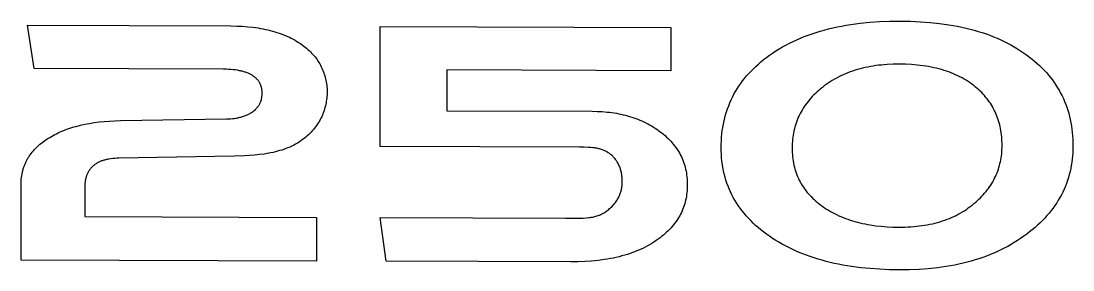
# Model space of a CAD drawing. Extents: x -120528 to -38681, y -40362 to 40632.
# Drawn here: x -50422 to -50186.5, y -37693.7 to -37638.1 of the extents above; entities that cross this region are included whole.
import ezdxf

# ---------------------------------------------------------------- set-up
doc = ezdxf.new("R2010")
doc.units = 0
doc.layers.get('0').update_dxf_attribs({"linetype": 'CONTINUOUS'})

msp = doc.modelspace()

# ---------------------------------------------------------------- linework, layer by layer
at = {"color": 40, "linetype": 'Continuous'}
for p, q in [((-50234.2, -37638.62), (-50232.04, -37638.41)), ((-50232.04, -37638.41), (-50229.82, -37638.25)), ((-50229.82, -37638.25), (-50227.53, -37638.16)), ((-50227.53, -37638.16), (-50225.19, -37638.14)), ((-50225.19, -37638.14), (-50222.89, -37638.18)), ((-50222.89, -37638.18), (-50220.65, -37638.28)), ((-50220.65, -37638.28), (-50218.48, -37638.44)), ((-50218.48, -37638.44), (-50216.38, -37638.67)), ((-50419.03, -37648.76), (-50420.57, -37639.07)), ((-50420.57, -37639.07), (-50375.02, -37639.23)), ((-50375.02, -37639.23), (-50373.73, -37639.25)), ((-50373.73, -37639.25), (-50372.48, -37639.31)), ((-50372.48, -37639.31), (-50371.26, -37639.4)), ((-50371.26, -37639.4), (-50370.08, -37639.52)), ((-50370.08, -37639.52), (-50368.93, -37639.68)), ((-50368.93, -37639.68), (-50368.37, -37639.77)), ((-50368.37, -37639.77), (-50367.82, -37639.88)), ((-50367.82, -37639.88), (-50367.28, -37639.99)), ((-50367.28, -37639.99), (-50366.75, -37640.1)), ((-50366.75, -37640.1), (-50366.23, -37640.23)), ((-50366.23, -37640.23), (-50365.71, -37640.37)), ((-50365.71, -37640.37), (-50365.21, -37640.51)), ((-50365.21, -37640.51), (-50364.71, -37640.67)), ((-50364.71, -37640.67), (-50364.23, -37640.83)), ((-50364.23, -37640.83), (-50363.75, -37641)), ((-50341.6, -37666.15), (-50341.6, -37639.34)), ((-50341.6, -37639.34), (-50276.55, -37639.57)), ((-50276.55, -37639.57), (-50276.55, -37649.25)), ((-50244.93, -37640.98), (-50244.04, -37640.69)), ((-50244.04, -37640.69), (-50243.12, -37640.41)), ((-50243.12, -37640.41), (-50242.19, -37640.14)), ((-50242.19, -37640.14), (-50241.25, -37639.9)), ((-50241.25, -37639.9), (-50240.29, -37639.67)), ((-50240.29, -37639.67), (-50239.31, -37639.45)), ((-50239.31, -37639.45), (-50238.32, -37639.26)), ((-50238.32, -37639.26), (-50237.31, -37639.07)), ((-50237.31, -37639.07), (-50236.29, -37638.91)), ((-50236.29, -37638.91), (-50234.2, -37638.62)), ((-50216.38, -37638.67), (-50214.34, -37638.95)), ((-50214.34, -37638.95), (-50213.35, -37639.12)), ((-50213.35, -37639.12), (-50212.37, -37639.3)), ((-50212.37, -37639.3), (-50211.41, -37639.5)), ((-50211.41, -37639.5), (-50210.47, -37639.71)), ((-50210.47, -37639.71), (-50209.54, -37639.94)), ((-50209.54, -37639.94), (-50208.63, -37640.18)), ((-50208.63, -37640.18), (-50207.73, -37640.44)), ((-50207.73, -37640.44), (-50206.85, -37640.72)), ((-50206.85, -37640.72), (-50205.99, -37641.01)), ((-50363.75, -37641), (-50363.28, -37641.18)), ((-50363.28, -37641.18), (-50362.82, -37641.36)), ((-50362.82, -37641.36), (-50362.37, -37641.56)), ((-50362.37, -37641.56), (-50361.93, -37641.77)), ((-50361.93, -37641.77), (-50361.5, -37641.98)), ((-50361.5, -37641.98), (-50361.07, -37642.2)), ((-50361.07, -37642.2), (-50360.66, -37642.43)), ((-50360.66, -37642.43), (-50360.25, -37642.67)), ((-50360.25, -37642.67), (-50359.86, -37642.92)), ((-50359.86, -37642.92), (-50359.47, -37643.17)), ((-50359.47, -37643.17), (-50359.09, -37643.44)), ((-50250.77, -37643.5), (-50249.98, -37643.09)), ((-50249.98, -37643.09), (-50249.18, -37642.7)), ((-50249.18, -37642.7), (-50248.36, -37642.32)), ((-50248.36, -37642.32), (-50247.53, -37641.96)), ((-50247.53, -37641.96), (-50246.68, -37641.62)), ((-50246.68, -37641.62), (-50245.81, -37641.29)), ((-50245.81, -37641.29), (-50244.93, -37640.98)), ((-50205.99, -37641.01), (-50205.15, -37641.31)), ((-50205.15, -37641.31), (-50204.32, -37641.63)), ((-50204.32, -37641.63), (-50203.51, -37641.97)), ((-50203.51, -37641.97), (-50202.71, -37642.32)), ((-50202.71, -37642.32), (-50201.93, -37642.69)), ((-50201.93, -37642.69), (-50201.17, -37643.07)), ((-50201.17, -37643.07), (-50200.42, -37643.47)), ((-50359.09, -37643.44), (-50358.72, -37643.71)), ((-50358.72, -37643.71), (-50358.4, -37643.96)), ((-50358.4, -37643.96), (-50358.09, -37644.22)), ((-50358.09, -37644.22), (-50357.79, -37644.48)), ((-50357.79, -37644.48), (-50357.5, -37644.74)), ((-50357.5, -37644.74), (-50357.22, -37645.01)), ((-50357.22, -37645.01), (-50356.95, -37645.29)), ((-50356.95, -37645.29), (-50356.69, -37645.58)), ((-50254.47, -37645.78), (-50253.76, -37645.29)), ((-50253.76, -37645.29), (-50253.03, -37644.82)), ((-50253.03, -37644.82), (-50252.3, -37644.36)), ((-50252.3, -37644.36), (-50251.54, -37643.92)), ((-50251.54, -37643.92), (-50250.77, -37643.5)), ((-50200.42, -37643.47), (-50199.69, -37643.88)), ((-50199.69, -37643.88), (-50198.98, -37644.31)), ((-50198.98, -37644.31), (-50198.28, -37644.76)), ((-50198.28, -37644.76), (-50197.6, -37645.22)), ((-50197.6, -37645.22), (-50196.94, -37645.69)), ((-50356.69, -37645.58), (-50356.43, -37645.86)), ((-50356.43, -37645.86), (-50356.19, -37646.16)), ((-50356.19, -37646.16), (-50355.96, -37646.46)), ((-50355.96, -37646.46), (-50355.74, -37646.76)), ((-50355.74, -37646.76), (-50355.54, -37647.07)), ((-50355.54, -37647.07), (-50355.34, -37647.38)), ((-50355.34, -37647.38), (-50355.15, -37647.7)), ((-50355.15, -37647.7), (-50354.97, -37648.02)), ((-50257.53, -37648.26), (-50256.96, -37647.75)), ((-50256.96, -37647.75), (-50256.38, -37647.25)), ((-50256.38, -37647.25), (-50255.78, -37646.76)), ((-50255.78, -37646.76), (-50255.16, -37646.29)), ((-50255.16, -37646.29), (-50254.47, -37645.78)), ((-50228.12, -37647.85), (-50228.76, -37647.9)), ((-50226.8, -37647.79), (-50228.12, -37647.85)), ((-50225.45, -37647.77), (-50226.8, -37647.79)), ((-50224.05, -37647.8), (-50225.45, -37647.77)), ((-50222.7, -37647.87), (-50224.05, -37647.8)), ((-50221.38, -37647.98), (-50222.7, -37647.87)), ((-50196.94, -37645.69), (-50196.29, -37646.18)), ((-50196.29, -37646.18), (-50195.69, -37646.65)), ((-50195.69, -37646.65), (-50195.11, -37647.12)), ((-50195.11, -37647.12), (-50194.55, -37647.61)), ((-50194.55, -37647.61), (-50194, -37648.1)), ((-50376.69, -37648.9), (-50419.03, -37648.76)), ((-50376.11, -37648.91), (-50376.69, -37648.9)), ((-50375.55, -37648.93), (-50376.11, -37648.91)), ((-50375.02, -37648.96), (-50375.55, -37648.93)), ((-50374.51, -37649.01), (-50375.02, -37648.96)), ((-50374.02, -37649.06), (-50374.51, -37649.01)), ((-50373.56, -37649.13), (-50374.02, -37649.06)), ((-50373.11, -37649.22), (-50373.56, -37649.13)), ((-50372.9, -37649.26), (-50373.11, -37649.22)), ((-50372.69, -37649.31), (-50372.9, -37649.26)), ((-50372.48, -37649.36), (-50372.69, -37649.31)), ((-50372.28, -37649.41), (-50372.48, -37649.36)), ((-50372.09, -37649.47), (-50372.28, -37649.41)), ((-50371.9, -37649.53), (-50372.09, -37649.47)), ((-50371.72, -37649.59), (-50371.9, -37649.53)), ((-50371.54, -37649.65), (-50371.72, -37649.59)), ((-50371.36, -37649.72), (-50371.54, -37649.65)), ((-50371.19, -37649.79), (-50371.36, -37649.72)), ((-50371.03, -37649.86), (-50371.19, -37649.79)), ((-50370.87, -37649.93), (-50371.03, -37649.86)), ((-50370.71, -37650.01), (-50370.87, -37649.93)), ((-50370.56, -37650.08), (-50370.71, -37650.01)), ((-50370.42, -37650.17), (-50370.56, -37650.08)), ((-50370.28, -37650.25), (-50370.42, -37650.17)), ((-50354.97, -37648.02), (-50354.8, -37648.34)), ((-50354.8, -37648.34), (-50354.64, -37648.67)), ((-50354.64, -37648.67), (-50354.49, -37649)), ((-50354.49, -37649), (-50354.35, -37649.34)), ((-50354.35, -37649.34), (-50354.23, -37649.67)), ((-50354.23, -37649.67), (-50354.11, -37650.02)), ((-50354.11, -37650.02), (-50354, -37650.36)), ((-50276.55, -37649.25), (-50326.66, -37649.07)), ((-50326.66, -37649.07), (-50326.66, -37658.18)), ((-50259.58, -37650.39), (-50259.1, -37649.85)), ((-50259.1, -37649.85), (-50258.59, -37649.31)), ((-50258.59, -37649.31), (-50258.07, -37648.78)), ((-50258.07, -37648.78), (-50257.53, -37648.26)), ((-50237.96, -37650.13), (-50238.46, -37650.37)), ((-50237.45, -37649.91), (-50237.96, -37650.13)), ((-50236.93, -37649.7), (-50237.45, -37649.91)), ((-50236.4, -37649.5), (-50236.93, -37649.7)), ((-50235.86, -37649.31), (-50236.4, -37649.5)), ((-50235.31, -37649.13), (-50235.86, -37649.31)), ((-50234.76, -37648.97), (-50235.31, -37649.13)), ((-50234.2, -37648.81), (-50234.76, -37648.97)), ((-50233.63, -37648.67), (-50234.2, -37648.81)), ((-50233.05, -37648.53), (-50233.63, -37648.67)), ((-50232.46, -37648.41), (-50233.05, -37648.53)), ((-50231.86, -37648.3), (-50232.46, -37648.41)), ((-50231.26, -37648.2), (-50231.86, -37648.3)), ((-50230.65, -37648.1), (-50231.26, -37648.2)), ((-50230.03, -37648.02), (-50230.65, -37648.1)), ((-50229.4, -37647.96), (-50230.03, -37648.02)), ((-50228.76, -37647.9), (-50229.4, -37647.96)), ((-50220.73, -37648.05), (-50221.38, -37647.98)), ((-50220.1, -37648.13), (-50220.73, -37648.05)), ((-50219.48, -37648.22), (-50220.1, -37648.13)), ((-50218.87, -37648.32), (-50219.48, -37648.22)), ((-50218.26, -37648.43), (-50218.87, -37648.32)), ((-50217.67, -37648.55), (-50218.26, -37648.43)), ((-50217.09, -37648.69), (-50217.67, -37648.55)), ((-50216.52, -37648.83), (-50217.09, -37648.69)), ((-50215.95, -37648.99), (-50216.52, -37648.83)), ((-50215.4, -37649.15), (-50215.95, -37648.99)), ((-50214.86, -37649.32), (-50215.4, -37649.15)), ((-50214.33, -37649.51), (-50214.86, -37649.32)), ((-50213.81, -37649.7), (-50214.33, -37649.51)), ((-50213.3, -37649.91), (-50213.81, -37649.7)), ((-50212.8, -37650.13), (-50213.3, -37649.91)), ((-50212.31, -37650.35), (-50212.8, -37650.13)), ((-50194, -37648.1), (-50193.48, -37648.61)), ((-50193.48, -37648.61), (-50192.97, -37649.13)), ((-50192.97, -37649.13), (-50192.49, -37649.65)), ((-50192.49, -37649.65), (-50192.02, -37650.19)), ((-50192.02, -37650.19), (-50191.57, -37650.73)), ((-50370.14, -37650.33), (-50370.28, -37650.25)), ((-50370.01, -37650.42), (-50370.14, -37650.33)), ((-50369.88, -37650.51), (-50370.01, -37650.42)), ((-50369.76, -37650.6), (-50369.88, -37650.51)), ((-50369.64, -37650.69), (-50369.76, -37650.6)), ((-50369.53, -37650.79), (-50369.64, -37650.69)), ((-50369.42, -37650.89), (-50369.53, -37650.79)), ((-50369.32, -37650.98), (-50369.42, -37650.89)), ((-50369.22, -37651.09), (-50369.32, -37650.98)), ((-50369.12, -37651.19), (-50369.22, -37651.09)), ((-50369.03, -37651.29), (-50369.12, -37651.19)), ((-50368.94, -37651.4), (-50369.03, -37651.29)), ((-50368.86, -37651.51), (-50368.94, -37651.4)), ((-50368.78, -37651.62), (-50368.86, -37651.51)), ((-50368.71, -37651.73), (-50368.78, -37651.62)), ((-50368.64, -37651.84), (-50368.71, -37651.73)), ((-50368.57, -37651.96), (-50368.64, -37651.84)), ((-50368.51, -37652.07), (-50368.57, -37651.96)), ((-50368.45, -37652.19), (-50368.51, -37652.07)), ((-50368.4, -37652.31), (-50368.45, -37652.19)), ((-50368.35, -37652.43), (-50368.4, -37652.31)), ((-50368.3, -37652.55), (-50368.35, -37652.43)), ((-50368.26, -37652.67), (-50368.3, -37652.55)), ((-50354, -37650.36), (-50353.91, -37650.71)), ((-50353.91, -37650.71), (-50353.82, -37651.06)), ((-50353.82, -37651.06), (-50353.74, -37651.41)), ((-50353.74, -37651.41), (-50353.68, -37651.76)), ((-50353.68, -37651.76), (-50353.62, -37652.12)), ((-50353.62, -37652.12), (-50353.57, -37652.47)), ((-50353.57, -37652.47), (-50353.54, -37652.83)), ((-50261.32, -37652.68), (-50260.91, -37652.09)), ((-50260.91, -37652.09), (-50260.49, -37651.52)), ((-50260.49, -37651.52), (-50260.04, -37650.95)), ((-50260.04, -37650.95), (-50259.58, -37650.39)), ((-50241.76, -37652.3), (-50242.2, -37652.62)), ((-50241.32, -37651.99), (-50241.76, -37652.3)), ((-50240.86, -37651.69), (-50241.32, -37651.99)), ((-50240.4, -37651.41), (-50240.86, -37651.69)), ((-50239.93, -37651.13), (-50240.4, -37651.41)), ((-50239.45, -37650.86), (-50239.93, -37651.13)), ((-50238.96, -37650.61), (-50239.45, -37650.86)), ((-50238.46, -37650.37), (-50238.96, -37650.61)), ((-50211.83, -37650.59), (-50212.31, -37650.35)), ((-50211.36, -37650.84), (-50211.83, -37650.59)), ((-50210.9, -37651.1), (-50211.36, -37650.84)), ((-50210.45, -37651.37), (-50210.9, -37651.1)), ((-50210.01, -37651.65), (-50210.45, -37651.37)), ((-50209.58, -37651.94), (-50210.01, -37651.65)), ((-50209.16, -37652.24), (-50209.58, -37651.94)), ((-50208.76, -37652.55), (-50209.16, -37652.24)), ((-50208.36, -37652.87), (-50208.76, -37652.55)), ((-50191.57, -37650.73), (-50191.15, -37651.29)), ((-50191.15, -37651.29), (-50190.74, -37651.86)), ((-50190.74, -37651.86), (-50190.35, -37652.43)), ((-50190.35, -37652.43), (-50189.97, -37653.02)), ((-50368.22, -37652.8), (-50368.26, -37652.67)), ((-50368.18, -37652.92), (-50368.22, -37652.8)), ((-50368.15, -37653.05), (-50368.18, -37652.92)), ((-50368.13, -37653.18), (-50368.15, -37653.05)), ((-50368.1, -37653.31), (-50368.13, -37653.18)), ((-50368.08, -37653.44), (-50368.1, -37653.31)), ((-50368.07, -37653.57), (-50368.08, -37653.44)), ((-50368.08, -37655.04), (-50368.07, -37654.9)), ((-50368.05, -37653.7), (-50368.07, -37653.57)), ((-50368.07, -37654.9), (-50368.06, -37654.75)), ((-50368.06, -37654.75), (-50368.05, -37654.59)), ((-50368.05, -37653.83), (-50368.05, -37653.7)), ((-50368.04, -37653.97), (-50368.05, -37653.83)), ((-50368.05, -37654.59), (-50368.04, -37654.44)), ((-50368.04, -37654.1), (-50368.04, -37653.97)), ((-50368.04, -37654.44), (-50368.04, -37654.1)), ((-50353.54, -37652.83), (-50353.51, -37653.19)), ((-50353.51, -37654.63), (-50353.53, -37654.99)), ((-50353.51, -37653.19), (-50353.5, -37653.55)), ((-50353.5, -37654.27), (-50353.51, -37654.63)), ((-50353.5, -37653.55), (-50353.49, -37653.92)), ((-50353.49, -37653.92), (-50353.5, -37654.27)), ((-50262.74, -37655.12), (-50262.41, -37654.49)), ((-50262.41, -37654.49), (-50262.07, -37653.88)), ((-50262.07, -37653.88), (-50261.7, -37653.27)), ((-50261.7, -37653.27), (-50261.32, -37652.68)), ((-50244.54, -37654.65), (-50244.88, -37655)), ((-50244.19, -37654.3), (-50244.54, -37654.65)), ((-50243.82, -37653.96), (-50244.19, -37654.3)), ((-50243.44, -37653.62), (-50243.82, -37653.96)), ((-50243.05, -37653.29), (-50243.44, -37653.62)), ((-50242.63, -37652.95), (-50243.05, -37653.29)), ((-50242.2, -37652.62), (-50242.63, -37652.95)), ((-50207.97, -37653.2), (-50208.36, -37652.87)), ((-50207.63, -37653.5), (-50207.97, -37653.2)), ((-50207.3, -37653.81), (-50207.63, -37653.5)), ((-50206.97, -37654.13), (-50207.3, -37653.81)), ((-50206.66, -37654.45), (-50206.97, -37654.13)), ((-50206.37, -37654.78), (-50206.66, -37654.45)), ((-50206.08, -37655.11), (-50206.37, -37654.78)), ((-50189.97, -37653.02), (-50189.62, -37653.61)), ((-50189.62, -37653.61), (-50189.29, -37654.22)), ((-50189.29, -37654.22), (-50188.97, -37654.84)), ((-50188.97, -37654.84), (-50188.68, -37655.46)), ((-50369.04, -37657.32), (-50368.95, -37657.21)), ((-50368.95, -37657.21), (-50368.87, -37657.1)), ((-50368.87, -37657.1), (-50368.79, -37656.99)), ((-50368.79, -37656.99), (-50368.71, -37656.88)), ((-50368.71, -37656.88), (-50368.64, -37656.77)), ((-50368.64, -37656.77), (-50368.58, -37656.66)), ((-50368.58, -37656.66), (-50368.52, -37656.54)), ((-50368.52, -37656.54), (-50368.46, -37656.43)), ((-50368.46, -37656.43), (-50368.41, -37656.32)), ((-50368.41, -37656.32), (-50368.36, -37656.2)), ((-50368.36, -37656.2), (-50368.32, -37656.08)), ((-50368.32, -37656.08), (-50368.27, -37655.96)), ((-50368.27, -37655.96), (-50368.24, -37655.84)), ((-50368.24, -37655.84), (-50368.2, -37655.72)), ((-50368.2, -37655.72), (-50368.17, -37655.59)), ((-50368.17, -37655.59), (-50368.15, -37655.46)), ((-50368.15, -37655.46), (-50368.12, -37655.32)), ((-50368.12, -37655.32), (-50368.1, -37655.19)), ((-50368.1, -37655.19), (-50368.08, -37655.04)), ((-50353.87, -37657.11), (-50353.96, -37657.45)), ((-50353.79, -37656.76), (-50353.87, -37657.11)), ((-50353.72, -37656.41), (-50353.79, -37656.76)), ((-50353.66, -37656.05), (-50353.72, -37656.41)), ((-50353.61, -37655.7), (-50353.66, -37656.05)), ((-50353.56, -37655.34), (-50353.61, -37655.7)), ((-50353.53, -37654.99), (-50353.56, -37655.34)), ((-50263.85, -37657.71), (-50263.6, -37657.05)), ((-50263.6, -37657.05), (-50263.33, -37656.39)), ((-50263.33, -37656.39), (-50263.05, -37655.75)), ((-50263.05, -37655.75), (-50262.74, -37655.12)), ((-50246.67, -37657.23), (-50246.92, -37657.62)), ((-50246.4, -37656.85), (-50246.67, -37657.23)), ((-50246.12, -37656.47), (-50246.4, -37656.85)), ((-50245.83, -37656.09), (-50246.12, -37656.47)), ((-50245.53, -37655.73), (-50245.83, -37656.09)), ((-50245.21, -37655.36), (-50245.53, -37655.73)), ((-50244.88, -37655), (-50245.21, -37655.36)), ((-50205.8, -37655.45), (-50206.08, -37655.11)), ((-50205.53, -37655.8), (-50205.8, -37655.45)), ((-50205.28, -37656.15), (-50205.53, -37655.8)), ((-50205.03, -37656.51), (-50205.28, -37656.15)), ((-50204.8, -37656.88), (-50205.03, -37656.51)), ((-50204.58, -37657.25), (-50204.8, -37656.88)), ((-50204.36, -37657.62), (-50204.58, -37657.25)), ((-50188.68, -37655.46), (-50188.4, -37656.1)), ((-50188.4, -37656.1), (-50188.15, -37656.75)), ((-50188.15, -37656.75), (-50187.91, -37657.4)), ((-50373.21, -37659.69), (-50373, -37659.64)), ((-50373, -37659.64), (-50372.79, -37659.59)), ((-50372.79, -37659.59), (-50372.59, -37659.53)), ((-50372.59, -37659.53), (-50372.39, -37659.47)), ((-50372.39, -37659.47), (-50372.18, -37659.4)), ((-50372.18, -37659.4), (-50371.99, -37659.34)), ((-50371.99, -37659.34), (-50371.79, -37659.26)), ((-50371.79, -37659.26), (-50371.6, -37659.19)), ((-50371.6, -37659.19), (-50371.41, -37659.11)), ((-50371.41, -37659.11), (-50371.23, -37659.03)), ((-50371.23, -37659.03), (-50371.05, -37658.94)), ((-50371.05, -37658.94), (-50370.87, -37658.85)), ((-50370.87, -37658.85), (-50370.7, -37658.75)), ((-50370.7, -37658.75), (-50370.54, -37658.66)), ((-50370.54, -37658.66), (-50370.38, -37658.55)), ((-50370.38, -37658.55), (-50370.22, -37658.45)), ((-50370.22, -37658.45), (-50370.14, -37658.39)), ((-50370.14, -37658.39), (-50370.07, -37658.34)), ((-50370.07, -37658.34), (-50370, -37658.28)), ((-50370, -37658.28), (-50369.93, -37658.23)), ((-50369.93, -37658.23), (-50369.86, -37658.17)), ((-50369.86, -37658.17), (-50369.79, -37658.11)), ((-50369.79, -37658.11), (-50369.55, -37657.88)), ((-50369.55, -37657.88), (-50369.44, -37657.76)), ((-50369.44, -37657.76), (-50369.33, -37657.65)), ((-50369.33, -37657.65), (-50369.23, -37657.54)), ((-50369.23, -37657.54), (-50369.13, -37657.43)), ((-50369.13, -37657.43), (-50369.04, -37657.32)), ((-50354.7, -37659.5), (-50354.87, -37659.83)), ((-50354.55, -37659.16), (-50354.7, -37659.5)), ((-50354.41, -37658.83), (-50354.55, -37659.16)), ((-50354.28, -37658.49), (-50354.41, -37658.83)), ((-50354.16, -37658.14), (-50354.28, -37658.49)), ((-50354.06, -37657.8), (-50354.16, -37658.14)), ((-50353.96, -37657.45), (-50354.06, -37657.8)), ((-50326.66, -37658.18), (-50294.15, -37658.29)), ((-50294.15, -37658.29), (-50293.02, -37658.31)), ((-50293.02, -37658.31), (-50291.91, -37658.37)), ((-50291.91, -37658.37), (-50290.83, -37658.46)), ((-50290.83, -37658.46), (-50290.29, -37658.52)), ((-50290.29, -37658.52), (-50289.77, -37658.59)), ((-50289.77, -37658.59), (-50289.24, -37658.67)), ((-50289.24, -37658.67), (-50288.73, -37658.75)), ((-50288.73, -37658.75), (-50288.22, -37658.85)), ((-50288.22, -37658.85), (-50287.72, -37658.95)), ((-50287.72, -37658.95), (-50287.22, -37659.06)), ((-50287.22, -37659.06), (-50286.73, -37659.18)), ((-50286.73, -37659.18), (-50286.25, -37659.31)), ((-50286.25, -37659.31), (-50285.77, -37659.45)), ((-50285.77, -37659.45), (-50285.29, -37659.6)), ((-50285.29, -37659.6), (-50284.83, -37659.75)), ((-50264.47, -37659.76), (-50264.28, -37659.06)), ((-50264.28, -37659.06), (-50264.07, -37658.38)), ((-50264.07, -37658.38), (-50263.85, -37657.71)), ((-50248.01, -37659.64), (-50248.19, -37660.07)), ((-50247.82, -37659.23), (-50248.01, -37659.64)), ((-50247.61, -37658.82), (-50247.82, -37659.23)), ((-50247.39, -37658.41), (-50247.61, -37658.82)), ((-50247.16, -37658.01), (-50247.39, -37658.41)), ((-50246.92, -37657.62), (-50247.16, -37658.01)), ((-50204.16, -37658.01), (-50204.36, -37657.62)), ((-50203.97, -37658.4), (-50204.16, -37658.01)), ((-50203.79, -37658.79), (-50203.97, -37658.4)), ((-50203.62, -37659.19), (-50203.79, -37658.79)), ((-50203.47, -37659.6), (-50203.62, -37659.19)), ((-50203.32, -37660.01), (-50203.47, -37659.6)), ((-50187.91, -37657.4), (-50187.69, -37658.07)), ((-50187.69, -37658.07), (-50187.49, -37658.75)), ((-50187.49, -37658.75), (-50187.31, -37659.43)), ((-50187.31, -37659.43), (-50187.15, -37660.13)), ((-50411.08, -37662.08), (-50410.62, -37661.93)), ((-50410.62, -37661.93), (-50410.15, -37661.79)), ((-50410.15, -37661.79), (-50409.68, -37661.66)), ((-50409.68, -37661.66), (-50408.71, -37661.41)), ((-50408.71, -37661.41), (-50407.7, -37661.19)), ((-50407.7, -37661.19), (-50406.67, -37660.99)), ((-50406.67, -37660.99), (-50405.6, -37660.82)), ((-50405.6, -37660.82), (-50404.49, -37660.68)), ((-50404.49, -37660.68), (-50403.36, -37660.57)), ((-50403.36, -37660.57), (-50402.19, -37660.47)), ((-50402.19, -37660.47), (-50400.99, -37660.41)), ((-50400.99, -37660.41), (-50399.76, -37660.37)), ((-50399.76, -37660.37), (-50375.97, -37660)), ((-50375.97, -37660), (-50375.55, -37659.99)), ((-50375.55, -37659.99), (-50375.13, -37659.97)), ((-50375.13, -37659.97), (-50374.7, -37659.93)), ((-50374.7, -37659.93), (-50374.28, -37659.88)), ((-50374.28, -37659.88), (-50373.85, -37659.81)), ((-50373.85, -37659.81), (-50373.64, -37659.78)), ((-50373.64, -37659.78), (-50373.42, -37659.73)), ((-50373.42, -37659.73), (-50373.21, -37659.69)), ((-50356.05, -37661.75), (-50356.29, -37662.06)), ((-50355.83, -37661.44), (-50356.05, -37661.75)), ((-50355.61, -37661.12), (-50355.83, -37661.44)), ((-50355.41, -37660.8), (-50355.61, -37661.12)), ((-50355.22, -37660.48), (-50355.41, -37660.8)), ((-50355.04, -37660.16), (-50355.22, -37660.48)), ((-50354.87, -37659.83), (-50355.04, -37660.16)), ((-50284.83, -37659.75), (-50284.37, -37659.92)), ((-50284.37, -37659.92), (-50283.91, -37660.09)), ((-50283.91, -37660.09), (-50283.46, -37660.27)), ((-50283.46, -37660.27), (-50283.02, -37660.46)), ((-50283.02, -37660.46), (-50282.58, -37660.66)), ((-50282.58, -37660.66), (-50282.15, -37660.87)), ((-50282.15, -37660.87), (-50281.73, -37661.09)), ((-50281.73, -37661.09), (-50281.31, -37661.31)), ((-50281.31, -37661.31), (-50280.9, -37661.55)), ((-50280.9, -37661.55), (-50280.49, -37661.79)), ((-50280.49, -37661.79), (-50280.09, -37662.04)), ((-50265.02, -37662.62), (-50264.91, -37661.89)), ((-50264.91, -37661.89), (-50264.79, -37661.17)), ((-50264.79, -37661.17), (-50264.64, -37660.46)), ((-50264.64, -37660.46), (-50264.47, -37659.76)), ((-50248.78, -37661.8), (-50248.9, -37662.25)), ((-50248.65, -37661.36), (-50248.78, -37661.8)), ((-50248.51, -37660.92), (-50248.65, -37661.36)), ((-50248.36, -37660.49), (-50248.51, -37660.92)), ((-50248.19, -37660.07), (-50248.36, -37660.49)), ((-50203.18, -37660.43), (-50203.32, -37660.01)), ((-50203.06, -37660.86), (-50203.18, -37660.43)), ((-50202.94, -37661.29), (-50203.06, -37660.86)), ((-50202.84, -37661.73), (-50202.94, -37661.29)), ((-50202.75, -37662.17), (-50202.84, -37661.73)), ((-50187.15, -37660.13), (-50187, -37660.84)), ((-50187, -37660.84), (-50186.88, -37661.56)), ((-50186.88, -37661.56), (-50186.77, -37662.28)), ((-50415.97, -37664.38), (-50415.57, -37664.14)), ((-50415.57, -37664.14), (-50415.21, -37663.92)), ((-50415.21, -37663.92), (-50414.83, -37663.7)), ((-50414.83, -37663.7), (-50414.45, -37663.5)), ((-50414.45, -37663.5), (-50414.05, -37663.3)), ((-50414.05, -37663.3), (-50413.65, -37663.1)), ((-50413.65, -37663.1), (-50413.24, -37662.92)), ((-50413.24, -37662.92), (-50412.83, -37662.74)), ((-50412.83, -37662.74), (-50412.4, -37662.56)), ((-50412.4, -37662.56), (-50411.97, -37662.4)), ((-50411.97, -37662.4), (-50411.53, -37662.24)), ((-50411.53, -37662.24), (-50411.08, -37662.08)), ((-50358.59, -37664.35), (-50358.97, -37664.63)), ((-50358.27, -37664.08), (-50358.59, -37664.35)), ((-50357.95, -37663.8), (-50358.27, -37664.08)), ((-50357.64, -37663.52), (-50357.95, -37663.8)), ((-50357.35, -37663.24), (-50357.64, -37663.52)), ((-50357.07, -37662.95), (-50357.35, -37663.24)), ((-50356.8, -37662.66), (-50357.07, -37662.95)), ((-50356.54, -37662.36), (-50356.8, -37662.66)), ((-50356.29, -37662.06), (-50356.54, -37662.36)), ((-50280.09, -37662.04), (-50279.7, -37662.3)), ((-50279.7, -37662.3), (-50279.31, -37662.57)), ((-50279.31, -37662.57), (-50278.93, -37662.85)), ((-50278.93, -37662.85), (-50278.55, -37663.14)), ((-50278.55, -37663.14), (-50278.19, -37663.44)), ((-50278.19, -37663.44), (-50277.84, -37663.74)), ((-50277.84, -37663.74), (-50277.51, -37664.04)), ((-50277.51, -37664.04), (-50277.18, -37664.35)), ((-50277.18, -37664.35), (-50276.87, -37664.67)), ((-50265.23, -37664.86), (-50265.18, -37664.11)), ((-50265.18, -37664.11), (-50265.11, -37663.36)), ((-50265.11, -37663.36), (-50265.02, -37662.62)), ((-50249.25, -37664.09), (-50249.31, -37664.56)), ((-50249.18, -37663.62), (-50249.25, -37664.09)), ((-50249.1, -37663.16), (-50249.18, -37663.62)), ((-50249.01, -37662.7), (-50249.1, -37663.16)), ((-50248.9, -37662.25), (-50249.01, -37662.7)), ((-50202.67, -37662.62), (-50202.75, -37662.17)), ((-50202.6, -37663.08), (-50202.67, -37662.62)), ((-50202.54, -37663.54), (-50202.6, -37663.08)), ((-50202.49, -37664.01), (-50202.54, -37663.54)), ((-50202.45, -37664.49), (-50202.49, -37664.01)), ((-50186.77, -37662.28), (-50186.69, -37663.02)), ((-50186.69, -37663.02), (-50186.62, -37663.77)), ((-50186.62, -37663.77), (-50186.57, -37664.53)), ((-50418.96, -37666.8), (-50418.68, -37666.51)), ((-50418.68, -37666.51), (-50418.38, -37666.22)), ((-50418.38, -37666.22), (-50418.08, -37665.94)), ((-50418.08, -37665.94), (-50417.76, -37665.67)), ((-50417.76, -37665.67), (-50417.42, -37665.4)), ((-50417.42, -37665.4), (-50417.08, -37665.13)), ((-50417.08, -37665.13), (-50416.72, -37664.88)), ((-50416.72, -37664.88), (-50416.35, -37664.62)), ((-50416.35, -37664.62), (-50415.97, -37664.38)), ((-50362.72, -37666.64), (-50363.17, -37666.8)), ((-50362.27, -37666.46), (-50362.72, -37666.64)), ((-50361.83, -37666.28), (-50362.27, -37666.46)), ((-50361.4, -37666.08), (-50361.83, -37666.28)), ((-50360.97, -37665.87), (-50361.4, -37666.08)), ((-50360.56, -37665.65), (-50360.97, -37665.87)), ((-50360.15, -37665.41), (-50360.56, -37665.65)), ((-50359.75, -37665.17), (-50360.15, -37665.41)), ((-50359.35, -37664.91), (-50359.75, -37665.17)), ((-50358.97, -37664.63), (-50359.35, -37664.91)), ((-50297.01, -37666.3), (-50341.6, -37666.15)), ((-50295.96, -37666.31), (-50297.01, -37666.3)), ((-50294.97, -37666.35), (-50295.96, -37666.31)), ((-50294.49, -37666.38), (-50294.97, -37666.35)), ((-50294.03, -37666.43), (-50294.49, -37666.38)), ((-50293.8, -37666.45), (-50294.03, -37666.43)), ((-50293.57, -37666.49), (-50293.8, -37666.45)), ((-50293.35, -37666.52), (-50293.57, -37666.49)), ((-50293.13, -37666.56), (-50293.35, -37666.52)), ((-50292.92, -37666.6), (-50293.13, -37666.56)), ((-50292.7, -37666.65), (-50292.92, -37666.6)), ((-50292.49, -37666.7), (-50292.7, -37666.65)), ((-50292.29, -37666.76), (-50292.49, -37666.7)), ((-50276.87, -37664.67), (-50276.56, -37664.99)), ((-50276.56, -37664.99), (-50276.27, -37665.32)), ((-50276.27, -37665.32), (-50276, -37665.65)), ((-50276, -37665.65), (-50275.73, -37665.99)), ((-50275.73, -37665.99), (-50275.47, -37666.33)), ((-50275.47, -37666.33), (-50275.23, -37666.68)), ((-50275.23, -37666.68), (-50275, -37667.03)), ((-50265.27, -37666.41), (-50265.26, -37665.63)), ((-50265.26, -37667.18), (-50265.27, -37666.41)), ((-50265.26, -37665.63), (-50265.23, -37664.86)), ((-50249.38, -37665.52), (-50249.4, -37666.01)), ((-50249.4, -37666.01), (-50249.4, -37666.5)), ((-50249.4, -37666.5), (-50249.4, -37667)), ((-50249.35, -37665.04), (-50249.38, -37665.52)), ((-50249.31, -37664.56), (-50249.35, -37665.04)), ((-50202.42, -37664.97), (-50202.45, -37664.49)), ((-50202.41, -37665.45), (-50202.42, -37664.97)), ((-50202.42, -37666.88), (-50202.41, -37666.41)), ((-50202.4, -37665.95), (-50202.41, -37665.45)), ((-50202.41, -37666.41), (-50202.4, -37665.95)), ((-50186.57, -37664.53), (-50186.55, -37665.29)), ((-50186.55, -37665.29), (-50186.54, -37666.07)), ((-50186.54, -37666.07), (-50186.55, -37666.81)), ((-50420.68, -37669.19), (-50420.59, -37669.02)), ((-50420.59, -37669.02), (-50420.49, -37668.85)), ((-50420.49, -37668.85), (-50420.39, -37668.68)), ((-50420.39, -37668.68), (-50420.29, -37668.52)), ((-50420.29, -37668.52), (-50420.18, -37668.36)), ((-50420.18, -37668.36), (-50420.08, -37668.19)), ((-50420.08, -37668.19), (-50419.96, -37668.03)), ((-50419.96, -37668.03), (-50419.73, -37667.72)), ((-50419.73, -37667.72), (-50419.49, -37667.41)), ((-50419.49, -37667.41), (-50419.23, -37667.1)), ((-50419.23, -37667.1), (-50418.96, -37666.8)), ((-50402.89, -37669.08), (-50403.08, -37669.13)), ((-50402.7, -37669.04), (-50402.89, -37669.08)), ((-50402.5, -37669), (-50402.7, -37669.04)), ((-50402.31, -37668.97), (-50402.5, -37669)), ((-50401.9, -37668.9), (-50402.31, -37668.97)), ((-50401.47, -37668.85), (-50401.9, -37668.9)), ((-50401.03, -37668.81), (-50401.47, -37668.85)), ((-50400.58, -37668.79), (-50401.03, -37668.81)), ((-50400.11, -37668.77), (-50400.58, -37668.79)), ((-50374.31, -37668.33), (-50400.11, -37668.77)), ((-50371.97, -37668.25), (-50374.31, -37668.33)), ((-50370.84, -37668.18), (-50371.97, -37668.25)), ((-50369.73, -37668.09), (-50370.84, -37668.18)), ((-50368.65, -37667.98), (-50369.73, -37668.09)), ((-50367.59, -37667.84), (-50368.65, -37667.98)), ((-50366.56, -37667.67), (-50367.59, -37667.84)), ((-50366.06, -37667.57), (-50366.56, -37667.67)), ((-50365.56, -37667.47), (-50366.06, -37667.57)), ((-50365.07, -37667.35), (-50365.56, -37667.47)), ((-50364.58, -37667.23), (-50365.07, -37667.35)), ((-50364.11, -37667.09), (-50364.58, -37667.23)), ((-50363.64, -37666.95), (-50364.11, -37667.09)), ((-50363.17, -37666.8), (-50363.64, -37666.95)), ((-50292.08, -37666.82), (-50292.29, -37666.76)), ((-50291.88, -37666.89), (-50292.08, -37666.82)), ((-50291.68, -37666.96), (-50291.88, -37666.89)), ((-50291.49, -37667.04), (-50291.68, -37666.96)), ((-50291.3, -37667.13), (-50291.49, -37667.04)), ((-50291.11, -37667.22), (-50291.3, -37667.13)), ((-50290.92, -37667.32), (-50291.11, -37667.22)), ((-50290.83, -37667.37), (-50290.92, -37667.32)), ((-50290.74, -37667.42), (-50290.83, -37667.37)), ((-50290.65, -37667.48), (-50290.74, -37667.42)), ((-50290.56, -37667.54), (-50290.65, -37667.48)), ((-50290.47, -37667.6), (-50290.56, -37667.54)), ((-50290.38, -37667.66), (-50290.47, -37667.6)), ((-50290.29, -37667.72), (-50290.38, -37667.66)), ((-50290.2, -37667.78), (-50290.29, -37667.72)), ((-50290.12, -37667.85), (-50290.2, -37667.78)), ((-50290.03, -37667.92), (-50290.12, -37667.85)), ((-50289.87, -37668.06), (-50290.03, -37667.92)), ((-50289.71, -37668.2), (-50289.87, -37668.06)), ((-50289.56, -37668.34), (-50289.71, -37668.2)), ((-50289.42, -37668.49), (-50289.56, -37668.34)), ((-50289.28, -37668.64), (-50289.42, -37668.49)), ((-50289.14, -37668.79), (-50289.28, -37668.64)), ((-50289.01, -37668.95), (-50289.14, -37668.79)), ((-50288.89, -37669.11), (-50289.01, -37668.95)), ((-50275, -37667.03), (-50274.78, -37667.39)), ((-50274.78, -37667.39), (-50274.57, -37667.75)), ((-50274.57, -37667.75), (-50274.38, -37668.12)), ((-50274.38, -37668.12), (-50274.19, -37668.49)), ((-50274.19, -37668.49), (-50274.02, -37668.87)), ((-50274.02, -37668.87), (-50273.86, -37669.25)), ((-50265.23, -37667.94), (-50265.26, -37667.18)), ((-50265.17, -37668.69), (-50265.23, -37667.94)), ((-50265.1, -37669.43), (-50265.17, -37668.69)), ((-50249.4, -37667), (-50249.38, -37667.49)), ((-50249.38, -37667.49), (-50249.35, -37667.97)), ((-50249.35, -37667.97), (-50249.3, -37668.45)), ((-50249.3, -37668.45), (-50249.25, -37668.92)), ((-50249.25, -37668.92), (-50249.18, -37669.39)), ((-50202.68, -37669.12), (-50202.61, -37668.68)), ((-50202.61, -37668.68), (-50202.54, -37668.24)), ((-50202.54, -37668.24), (-50202.49, -37667.79)), ((-50202.49, -37667.79), (-50202.45, -37667.33)), ((-50202.45, -37667.33), (-50202.42, -37666.88)), ((-50186.7, -37668.98), (-50186.79, -37669.69)), ((-50186.63, -37668.27), (-50186.7, -37668.98)), ((-50186.58, -37667.54), (-50186.63, -37668.27)), ((-50186.55, -37666.81), (-50186.58, -37667.54)), ((-50421.6, -37671.52), (-50421.54, -37671.33)), ((-50421.54, -37671.33), (-50421.49, -37671.14)), ((-50421.49, -37671.14), (-50421.43, -37670.96)), ((-50421.43, -37670.96), (-50421.37, -37670.78)), ((-50421.37, -37670.78), (-50421.31, -37670.59)), ((-50421.31, -37670.59), (-50421.24, -37670.41)), ((-50421.24, -37670.41), (-50421.17, -37670.23)), ((-50421.17, -37670.23), (-50421.09, -37670.05)), ((-50421.09, -37670.05), (-50421.02, -37669.88)), ((-50421.02, -37669.88), (-50420.94, -37669.7)), ((-50420.94, -37669.7), (-50420.85, -37669.53)), ((-50420.85, -37669.53), (-50420.77, -37669.36)), ((-50420.77, -37669.36), (-50420.68, -37669.19)), ((-50406.65, -37671.39), (-50406.74, -37671.52)), ((-50406.56, -37671.26), (-50406.65, -37671.39)), ((-50406.47, -37671.14), (-50406.56, -37671.26)), ((-50406.37, -37671.02), (-50406.47, -37671.14)), ((-50406.27, -37670.9), (-50406.37, -37671.02)), ((-50406.16, -37670.79), (-50406.27, -37670.9)), ((-50406.05, -37670.68), (-50406.16, -37670.79)), ((-50405.94, -37670.58), (-50406.05, -37670.68)), ((-50405.82, -37670.47), (-50405.94, -37670.58)), ((-50405.7, -37670.37), (-50405.82, -37670.47)), ((-50405.58, -37670.27), (-50405.7, -37670.37)), ((-50405.45, -37670.18), (-50405.58, -37670.27)), ((-50405.32, -37670.09), (-50405.45, -37670.18)), ((-50405.18, -37670), (-50405.32, -37670.09)), ((-50405.04, -37669.91), (-50405.18, -37670)), ((-50404.9, -37669.83), (-50405.04, -37669.91)), ((-50404.75, -37669.75), (-50404.9, -37669.83)), ((-50404.6, -37669.68), (-50404.75, -37669.75)), ((-50404.45, -37669.6), (-50404.6, -37669.68)), ((-50404.29, -37669.53), (-50404.45, -37669.6)), ((-50404.13, -37669.47), (-50404.29, -37669.53)), ((-50403.96, -37669.4), (-50404.13, -37669.47)), ((-50403.79, -37669.34), (-50403.96, -37669.4)), ((-50403.62, -37669.28), (-50403.79, -37669.34)), ((-50403.44, -37669.23), (-50403.62, -37669.28)), ((-50403.26, -37669.18), (-50403.44, -37669.23)), ((-50403.08, -37669.13), (-50403.26, -37669.18)), ((-50288.77, -37669.27), (-50288.89, -37669.11)), ((-50288.65, -37669.44), (-50288.77, -37669.27)), ((-50288.54, -37669.61), (-50288.65, -37669.44)), ((-50288.44, -37669.79), (-50288.54, -37669.61)), ((-50288.34, -37669.97), (-50288.44, -37669.79)), ((-50288.24, -37670.15), (-50288.34, -37669.97)), ((-50288.15, -37670.33), (-50288.24, -37670.15)), ((-50288.07, -37670.52), (-50288.15, -37670.33)), ((-50287.99, -37670.72), (-50288.07, -37670.52)), ((-50287.91, -37670.91), (-50287.99, -37670.72)), ((-50287.85, -37671.11), (-50287.91, -37670.91)), ((-50287.78, -37671.32), (-50287.85, -37671.11)), ((-50287.72, -37671.52), (-50287.78, -37671.32)), ((-50273.86, -37669.25), (-50273.71, -37669.64)), ((-50273.71, -37669.64), (-50273.58, -37670.03)), ((-50273.58, -37670.03), (-50273.45, -37670.43)), ((-50273.45, -37670.43), (-50273.34, -37670.84)), ((-50273.34, -37670.84), (-50273.24, -37671.25)), ((-50273.24, -37671.25), (-50273.15, -37671.66)), ((-50265, -37670.16), (-50265.1, -37669.43)), ((-50264.89, -37670.88), (-50265, -37670.16)), ((-50264.75, -37671.59), (-50264.89, -37670.88)), ((-50249.18, -37669.39), (-50249.1, -37669.85)), ((-50249.1, -37669.85), (-50249, -37670.3)), ((-50249, -37670.3), (-50248.89, -37670.75)), ((-50248.89, -37670.75), (-50248.77, -37671.19)), ((-50248.77, -37671.19), (-50248.64, -37671.62)), ((-50203.37, -37671.66), (-50203.23, -37671.24)), ((-50203.23, -37671.24), (-50203.1, -37670.83)), ((-50203.1, -37670.83), (-50202.98, -37670.41)), ((-50202.98, -37670.41), (-50202.87, -37669.98)), ((-50202.87, -37669.98), (-50202.77, -37669.55)), ((-50202.77, -37669.55), (-50202.68, -37669.12)), ((-50187.03, -37671.08), (-50187.18, -37671.77)), ((-50186.9, -37670.39), (-50187.03, -37671.08)), ((-50186.79, -37669.69), (-50186.9, -37670.39)), ((-50421.97, -37673.89), (-50421.94, -37673.48)), ((-50421.94, -37673.48), (-50421.9, -37673.08)), ((-50421.9, -37673.08), (-50421.84, -37672.68)), ((-50421.84, -37672.68), (-50421.77, -37672.29)), ((-50421.77, -37672.29), (-50421.69, -37671.9)), ((-50421.69, -37671.9), (-50421.6, -37671.52)), ((-50407.57, -37673.63), (-50407.61, -37673.81)), ((-50407.54, -37673.46), (-50407.57, -37673.63)), ((-50407.5, -37673.29), (-50407.54, -37673.46)), ((-50407.46, -37673.13), (-50407.5, -37673.29)), ((-50407.41, -37672.97), (-50407.46, -37673.13)), ((-50407.36, -37672.81), (-50407.41, -37672.97)), ((-50407.31, -37672.65), (-50407.36, -37672.81)), ((-50407.25, -37672.5), (-50407.31, -37672.65)), ((-50407.19, -37672.35), (-50407.25, -37672.5)), ((-50407.12, -37672.2), (-50407.19, -37672.35)), ((-50407.05, -37672.06), (-50407.12, -37672.2)), ((-50406.98, -37671.92), (-50407.05, -37672.06)), ((-50406.91, -37671.78), (-50406.98, -37671.92)), ((-50406.83, -37671.65), (-50406.91, -37671.78)), ((-50406.74, -37671.52), (-50406.83, -37671.65)), ((-50287.67, -37671.73), (-50287.72, -37671.52)), ((-50287.62, -37671.95), (-50287.67, -37671.73)), ((-50287.58, -37672.17), (-50287.62, -37671.95)), ((-50287.54, -37672.39), (-50287.58, -37672.17)), ((-50287.51, -37672.61), (-50287.54, -37672.39)), ((-50287.48, -37672.84), (-50287.51, -37672.61)), ((-50287.45, -37673.07), (-50287.48, -37672.84)), ((-50287.44, -37673.31), (-50287.45, -37673.07)), ((-50287.42, -37673.55), (-50287.44, -37673.31)), ((-50287.42, -37673.79), (-50287.42, -37673.55)), ((-50287.41, -37674.04), (-50287.42, -37673.79)), ((-50273.15, -37671.66), (-50273.07, -37672.08)), ((-50273.07, -37672.08), (-50273.01, -37672.51)), ((-50273.01, -37672.51), (-50272.95, -37672.94)), ((-50272.95, -37672.94), (-50272.91, -37673.37)), ((-50272.91, -37673.37), (-50272.88, -37673.81)), ((-50264.59, -37672.29), (-50264.75, -37671.59)), ((-50264.41, -37672.98), (-50264.59, -37672.29)), ((-50264.21, -37673.66), (-50264.41, -37672.98)), ((-50263.99, -37674.33), (-50264.21, -37673.66)), ((-50248.64, -37671.62), (-50248.5, -37672.05)), ((-50248.5, -37672.05), (-50248.34, -37672.47)), ((-50248.34, -37672.47), (-50248.17, -37672.88)), ((-50248.17, -37672.88), (-50247.99, -37673.29)), ((-50247.99, -37673.29), (-50247.79, -37673.69)), ((-50247.79, -37673.69), (-50247.58, -37674.09)), ((-50204.48, -37674.03), (-50204.27, -37673.64)), ((-50204.27, -37673.64), (-50204.07, -37673.25)), ((-50204.07, -37673.25), (-50203.88, -37672.86)), ((-50203.88, -37672.86), (-50203.7, -37672.46)), ((-50203.7, -37672.46), (-50203.53, -37672.06)), ((-50203.53, -37672.06), (-50203.37, -37671.66)), ((-50187.76, -37673.77), (-50187.99, -37674.42)), ((-50187.55, -37673.11), (-50187.76, -37673.77)), ((-50187.35, -37672.44), (-50187.55, -37673.11)), ((-50187.18, -37671.77), (-50187.35, -37672.44)), ((-50422, -37674.73), (-50421.99, -37674.31)), ((-50422, -37691.53), (-50422, -37674.73)), ((-50421.99, -37674.31), (-50421.97, -37673.89)), ((-50407.71, -37674.73), (-50407.72, -37674.92)), ((-50407.72, -37674.92), (-50407.72, -37675.12)), ((-50407.72, -37675.12), (-50407.72, -37675.31)), ((-50407.72, -37675.31), (-50407.72, -37681.83)), ((-50407.69, -37674.54), (-50407.71, -37674.73)), ((-50407.68, -37674.35), (-50407.69, -37674.54)), ((-50407.66, -37674.17), (-50407.68, -37674.35)), ((-50407.63, -37673.99), (-50407.66, -37674.17)), ((-50407.61, -37673.81), (-50407.63, -37673.99)), ((-50287.73, -37676.26), (-50287.67, -37676.05)), ((-50287.67, -37676.05), (-50287.61, -37675.84)), ((-50287.61, -37675.84), (-50287.57, -37675.62)), ((-50287.57, -37675.62), (-50287.53, -37675.4)), ((-50287.53, -37675.4), (-50287.49, -37675.18)), ((-50287.49, -37675.18), (-50287.46, -37674.96)), ((-50287.46, -37674.96), (-50287.44, -37674.73)), ((-50287.44, -37674.73), (-50287.43, -37674.5)), ((-50287.43, -37674.5), (-50287.42, -37674.27)), ((-50287.42, -37674.27), (-50287.41, -37674.04)), ((-50272.91, -37676.03), (-50272.95, -37676.46)), ((-50272.88, -37675.6), (-50272.91, -37676.03)), ((-50272.88, -37673.81), (-50272.87, -37674.26)), ((-50272.87, -37675.16), (-50272.88, -37675.6)), ((-50272.87, -37674.26), (-50272.86, -37674.71)), ((-50272.86, -37674.71), (-50272.87, -37675.16)), ((-50263.75, -37675), (-50263.99, -37674.33)), ((-50263.48, -37675.65), (-50263.75, -37675)), ((-50263.2, -37676.29), (-50263.48, -37675.65)), ((-50247.58, -37674.09), (-50247.36, -37674.48)), ((-50247.36, -37674.48), (-50247.13, -37674.86)), ((-50247.13, -37674.86), (-50246.88, -37675.24)), ((-50246.88, -37675.24), (-50246.62, -37675.61)), ((-50246.62, -37675.61), (-50246.35, -37675.97)), ((-50246.35, -37675.97), (-50246.07, -37676.33)), ((-50206, -37676.23), (-50205.72, -37675.87)), ((-50205.72, -37675.87), (-50205.45, -37675.51)), ((-50205.45, -37675.51), (-50205.19, -37675.15)), ((-50205.19, -37675.15), (-50204.94, -37674.78)), ((-50204.94, -37674.78), (-50204.7, -37674.4)), ((-50204.7, -37674.4), (-50204.48, -37674.03)), ((-50188.52, -37675.7), (-50188.81, -37676.33)), ((-50188.24, -37675.06), (-50188.52, -37675.7)), ((-50187.99, -37674.42), (-50188.24, -37675.06)), ((-50288.93, -37678.64), (-50288.8, -37678.45)), ((-50288.8, -37678.45), (-50288.67, -37678.26)), ((-50288.67, -37678.26), (-50288.55, -37678.07)), ((-50288.55, -37678.07), (-50288.43, -37677.88)), ((-50288.43, -37677.88), (-50288.32, -37677.69)), ((-50288.32, -37677.69), (-50288.22, -37677.49)), ((-50288.22, -37677.49), (-50288.12, -37677.29)), ((-50288.12, -37677.29), (-50288.03, -37677.09)), ((-50288.03, -37677.09), (-50287.94, -37676.89)), ((-50287.94, -37676.89), (-50287.87, -37676.68)), ((-50287.87, -37676.68), (-50287.79, -37676.47)), ((-50287.79, -37676.47), (-50287.73, -37676.26)), ((-50273.24, -37678.14), (-50273.34, -37678.55)), ((-50273.15, -37677.73), (-50273.24, -37678.14)), ((-50273.07, -37677.31), (-50273.15, -37677.73)), ((-50273.01, -37676.89), (-50273.07, -37677.31)), ((-50272.95, -37676.46), (-50273.01, -37676.89)), ((-50262.89, -37676.93), (-50263.2, -37676.29)), ((-50262.56, -37677.55), (-50262.89, -37676.93)), ((-50262.21, -37678.17), (-50262.56, -37677.55)), ((-50261.84, -37678.77), (-50262.21, -37678.17)), ((-50246.07, -37676.33), (-50245.77, -37676.68)), ((-50245.77, -37676.68), (-50245.46, -37677.02)), ((-50245.46, -37677.02), (-50245.14, -37677.36)), ((-50245.14, -37677.36), (-50244.81, -37677.69)), ((-50244.81, -37677.69), (-50244.46, -37678.02)), ((-50244.46, -37678.02), (-50244.1, -37678.34)), ((-50244.1, -37678.34), (-50243.73, -37678.65)), ((-50208.3, -37678.59), (-50207.94, -37678.26)), ((-50207.94, -37678.26), (-50207.59, -37677.94)), ((-50207.59, -37677.94), (-50207.25, -37677.6)), ((-50207.25, -37677.6), (-50206.92, -37677.27)), ((-50206.92, -37677.27), (-50206.6, -37676.93)), ((-50206.6, -37676.93), (-50206.3, -37676.58)), ((-50206.3, -37676.58), (-50206, -37676.23)), ((-50189.81, -37678.16), (-50190.18, -37678.75)), ((-50189.45, -37677.56), (-50189.81, -37678.16)), ((-50189.12, -37676.94), (-50189.45, -37677.56)), ((-50188.81, -37676.33), (-50189.12, -37676.94)), ((-50291.49, -37680.97), (-50291.27, -37680.83)), ((-50291.27, -37680.83), (-50291.06, -37680.69)), ((-50291.06, -37680.69), (-50290.84, -37680.53)), ((-50290.84, -37680.53), (-50290.63, -37680.37)), ((-50290.63, -37680.37), (-50290.43, -37680.2)), ((-50290.43, -37680.2), (-50290.24, -37680.04)), ((-50290.24, -37680.04), (-50290.05, -37679.87)), ((-50290.05, -37679.87), (-50289.87, -37679.7)), ((-50289.87, -37679.7), (-50289.7, -37679.53)), ((-50289.7, -37679.53), (-50289.54, -37679.36)), ((-50289.54, -37679.36), (-50289.38, -37679.18)), ((-50289.38, -37679.18), (-50289.22, -37679)), ((-50289.22, -37679), (-50289.07, -37678.82)), ((-50289.07, -37678.82), (-50288.93, -37678.64)), ((-50274.02, -37680.5), (-50274.19, -37680.88)), ((-50273.86, -37680.12), (-50274.02, -37680.5)), ((-50273.71, -37679.74), (-50273.86, -37680.12)), ((-50273.58, -37679.34), (-50273.71, -37679.74)), ((-50273.45, -37678.95), (-50273.58, -37679.34)), ((-50273.34, -37678.55), (-50273.45, -37678.95)), ((-50261.45, -37679.37), (-50261.84, -37678.77)), ((-50261.04, -37679.95), (-50261.45, -37679.37)), ((-50260.61, -37680.53), (-50261.04, -37679.95)), ((-50260.15, -37681.09), (-50260.61, -37680.53)), ((-50243.73, -37678.65), (-50243.34, -37678.95)), ((-50243.34, -37678.95), (-50242.94, -37679.25)), ((-50242.94, -37679.25), (-50242.54, -37679.55)), ((-50242.54, -37679.55), (-50242.12, -37679.85)), ((-50242.12, -37679.85), (-50241.69, -37680.13)), ((-50241.69, -37680.13), (-50241.26, -37680.4)), ((-50241.26, -37680.4), (-50240.81, -37680.66)), ((-50240.81, -37680.66), (-50240.36, -37680.92)), ((-50211.75, -37681.05), (-50211.29, -37680.78)), ((-50211.29, -37680.78), (-50210.84, -37680.5)), ((-50210.84, -37680.5), (-50210.39, -37680.21)), ((-50210.39, -37680.21), (-50209.96, -37679.9)), ((-50209.96, -37679.9), (-50209.53, -37679.59)), ((-50209.53, -37679.59), (-50209.11, -37679.27)), ((-50209.11, -37679.27), (-50208.7, -37678.93)), ((-50208.7, -37678.93), (-50208.3, -37678.59)), ((-50191.42, -37680.49), (-50191.88, -37681.05)), ((-50190.99, -37679.92), (-50191.42, -37680.49)), ((-50190.58, -37679.34), (-50190.99, -37679.92)), ((-50190.18, -37678.75), (-50190.58, -37679.34)), ((-50407.72, -37681.83), (-50355.87, -37682)), ((-50355.87, -37682), (-50355.87, -37691.76)), ((-50340.3, -37691.81), (-50341.6, -37682.05)), ((-50341.6, -37682.05), (-50300.1, -37682.2)), ((-50300.1, -37682.2), (-50296.84, -37682.17)), ((-50296.84, -37682.17), (-50296.15, -37682.14)), ((-50296.15, -37682.14), (-50295.52, -37682.1)), ((-50295.52, -37682.1), (-50294.92, -37682.04)), ((-50294.92, -37682.04), (-50294.63, -37682.01)), ((-50294.63, -37682.01), (-50294.35, -37681.96)), ((-50294.35, -37681.96), (-50294.09, -37681.92)), ((-50294.09, -37681.92), (-50293.82, -37681.87)), ((-50293.82, -37681.87), (-50293.57, -37681.81)), ((-50293.57, -37681.81), (-50293.32, -37681.75)), ((-50293.32, -37681.75), (-50293.08, -37681.68)), ((-50293.08, -37681.68), (-50292.84, -37681.6)), ((-50292.84, -37681.6), (-50292.6, -37681.51)), ((-50292.6, -37681.51), (-50292.49, -37681.47)), ((-50292.49, -37681.47), (-50292.38, -37681.42)), ((-50292.38, -37681.42), (-50292.26, -37681.37)), ((-50292.26, -37681.37), (-50292.15, -37681.32)), ((-50292.15, -37681.32), (-50292.04, -37681.27)), ((-50292.04, -37681.27), (-50291.93, -37681.21)), ((-50291.93, -37681.21), (-50291.82, -37681.15)), ((-50291.82, -37681.15), (-50291.71, -37681.09)), ((-50291.71, -37681.09), (-50291.49, -37680.97)), ((-50275.47, -37683.04), (-50275.73, -37683.38)), ((-50275.23, -37682.69), (-50275.47, -37683.04)), ((-50275, -37682.34), (-50275.23, -37682.69)), ((-50274.78, -37681.98), (-50275, -37682.34)), ((-50274.57, -37681.62), (-50274.78, -37681.98)), ((-50274.38, -37681.25), (-50274.57, -37681.62)), ((-50274.19, -37680.88), (-50274.38, -37681.25)), ((-50259.68, -37681.65), (-50260.15, -37681.09)), ((-50259.18, -37682.2), (-50259.68, -37681.65)), ((-50258.66, -37682.73), (-50259.18, -37682.2)), ((-50258.12, -37683.26), (-50258.66, -37682.73)), ((-50240.36, -37680.92), (-50239.9, -37681.16)), ((-50239.9, -37681.16), (-50239.43, -37681.39)), ((-50239.43, -37681.39), (-50238.95, -37681.62)), ((-50238.95, -37681.62), (-50238.46, -37681.83)), ((-50238.46, -37681.83), (-50237.96, -37682.04)), ((-50237.96, -37682.04), (-50237.46, -37682.24)), ((-50237.46, -37682.24), (-50236.94, -37682.42)), ((-50236.94, -37682.42), (-50236.42, -37682.6)), ((-50236.42, -37682.6), (-50235.88, -37682.77)), ((-50235.88, -37682.77), (-50235.34, -37682.93)), ((-50235.34, -37682.93), (-50234.79, -37683.08)), ((-50234.79, -37683.08), (-50234.23, -37683.22)), ((-50217.41, -37683.27), (-50216.85, -37683.13)), ((-50216.85, -37683.13), (-50216.31, -37682.97)), ((-50216.31, -37682.97), (-50215.76, -37682.8)), ((-50215.76, -37682.8), (-50215.23, -37682.62)), ((-50215.23, -37682.62), (-50214.71, -37682.43)), ((-50214.71, -37682.43), (-50214.2, -37682.22)), ((-50214.2, -37682.22), (-50213.69, -37682.01)), ((-50213.69, -37682.01), (-50213.19, -37681.79)), ((-50213.19, -37681.79), (-50212.7, -37681.55)), ((-50212.7, -37681.55), (-50212.23, -37681.3)), ((-50212.23, -37681.3), (-50211.75, -37681.05)), ((-50193.36, -37682.68), (-50193.9, -37683.21)), ((-50192.85, -37682.15), (-50193.36, -37682.68)), ((-50192.35, -37681.6), (-50192.85, -37682.15)), ((-50191.88, -37681.05), (-50192.35, -37681.6)), ((-50277.51, -37685.33), (-50277.84, -37685.63)), ((-50277.18, -37685.01), (-50277.51, -37685.33)), ((-50276.87, -37684.7), (-50277.18, -37685.01)), ((-50276.56, -37684.37), (-50276.87, -37684.7)), ((-50276.27, -37684.05), (-50276.56, -37684.37)), ((-50276, -37683.72), (-50276.27, -37684.05)), ((-50275.73, -37683.38), (-50276, -37683.72)), ((-50257.56, -37683.78), (-50258.12, -37683.26)), ((-50256.98, -37684.29), (-50257.56, -37683.78)), ((-50256.38, -37684.79), (-50256.98, -37684.29)), ((-50255.75, -37685.28), (-50256.38, -37684.79)), ((-50255.11, -37685.76), (-50255.75, -37685.28)), ((-50234.23, -37683.22), (-50233.66, -37683.35)), ((-50233.66, -37683.35), (-50233.08, -37683.47)), ((-50233.08, -37683.47), (-50232.5, -37683.58)), ((-50232.5, -37683.58), (-50231.9, -37683.68)), ((-50231.9, -37683.68), (-50230.68, -37683.86)), ((-50230.68, -37683.86), (-50229.43, -37683.99)), ((-50229.43, -37683.99), (-50228.14, -37684.09)), ((-50228.14, -37684.09), (-50226.82, -37684.15)), ((-50226.82, -37684.15), (-50225.45, -37684.18)), ((-50225.45, -37684.18), (-50224.12, -37684.16)), ((-50224.12, -37684.16), (-50223.47, -37684.13)), ((-50223.47, -37684.13), (-50222.82, -37684.1)), ((-50222.82, -37684.1), (-50222.19, -37684.05)), ((-50222.19, -37684.05), (-50221.56, -37683.99)), ((-50221.56, -37683.99), (-50220.94, -37683.92)), ((-50220.94, -37683.92), (-50220.33, -37683.84)), ((-50220.33, -37683.84), (-50219.73, -37683.75)), ((-50219.73, -37683.75), (-50219.14, -37683.65)), ((-50219.14, -37683.65), (-50218.55, -37683.53)), ((-50218.55, -37683.53), (-50217.98, -37683.41)), ((-50217.98, -37683.41), (-50217.41, -37683.27)), ((-50196.24, -37685.25), (-50196.88, -37685.74)), ((-50195.63, -37684.75), (-50196.24, -37685.25)), ((-50195.03, -37684.25), (-50195.63, -37684.75)), ((-50194.46, -37683.73), (-50195.03, -37684.25)), ((-50193.9, -37683.21), (-50194.46, -37683.73)), ((-50280.8, -37687.81), (-50281.3, -37688.1)), ((-50280.32, -37687.5), (-50280.8, -37687.81)), ((-50279.84, -37687.19), (-50280.32, -37687.5)), ((-50279.38, -37686.86), (-50279.84, -37687.19)), ((-50278.93, -37686.53), (-50279.38, -37686.86)), ((-50278.55, -37686.23), (-50278.93, -37686.53)), ((-50278.19, -37685.94), (-50278.55, -37686.23)), ((-50277.84, -37685.63), (-50278.19, -37685.94)), ((-50254.44, -37686.23), (-50255.11, -37685.76)), ((-50253.77, -37686.69), (-50254.44, -37686.23)), ((-50253.08, -37687.13), (-50253.77, -37686.69)), ((-50252.37, -37687.56), (-50253.08, -37687.13)), ((-50251.65, -37687.97), (-50252.37, -37687.56)), ((-50199.67, -37687.63), (-50200.4, -37688.06)), ((-50198.95, -37687.18), (-50199.67, -37687.63)), ((-50198.25, -37686.71), (-50198.95, -37687.18)), ((-50197.56, -37686.23), (-50198.25, -37686.71)), ((-50196.88, -37685.74), (-50197.56, -37686.23)), ((-50286.26, -37690.26), (-50286.87, -37690.44)), ((-50285.67, -37690.06), (-50286.26, -37690.26)), ((-50285.08, -37689.85), (-50285.67, -37690.06)), ((-50284.51, -37689.64), (-50285.08, -37689.85)), ((-50283.95, -37689.41), (-50284.51, -37689.64)), ((-50283.39, -37689.17), (-50283.95, -37689.41)), ((-50282.85, -37688.92), (-50283.39, -37689.17)), ((-50282.32, -37688.66), (-50282.85, -37688.92)), ((-50281.8, -37688.38), (-50282.32, -37688.66)), ((-50281.3, -37688.1), (-50281.8, -37688.38)), ((-50250.91, -37688.37), (-50251.65, -37687.97)), ((-50250.16, -37688.76), (-50250.91, -37688.37)), ((-50249.39, -37689.13), (-50250.16, -37688.76)), ((-50248.61, -37689.49), (-50249.39, -37689.13)), ((-50247.81, -37689.83), (-50248.61, -37689.49)), ((-50247, -37690.16), (-50247.81, -37689.83)), ((-50246.17, -37690.47), (-50247, -37690.16)), ((-50204.26, -37689.98), (-50205.07, -37690.32)), ((-50203.46, -37689.63), (-50204.26, -37689.98)), ((-50202.67, -37689.26), (-50203.46, -37689.63)), ((-50201.9, -37688.88), (-50202.67, -37689.26)), ((-50201.14, -37688.47), (-50201.9, -37688.88)), ((-50200.4, -37688.06), (-50201.14, -37688.47)), ((-50355.87, -37691.76), (-50422, -37691.53)), ((-50298.91, -37691.95), (-50340.3, -37691.81)), ((-50297.33, -37691.94), (-50298.91, -37691.95)), ((-50295.79, -37691.88), (-50297.33, -37691.94)), ((-50294.29, -37691.78), (-50295.79, -37691.88)), ((-50292.84, -37691.63), (-50294.29, -37691.78)), ((-50291.44, -37691.44), (-50292.84, -37691.63)), ((-50290.75, -37691.33), (-50291.44, -37691.44)), ((-50290.08, -37691.21), (-50290.75, -37691.33)), ((-50289.41, -37691.08), (-50290.08, -37691.21)), ((-50288.76, -37690.94), (-50289.41, -37691.08)), ((-50288.12, -37690.78), (-50288.76, -37690.94)), ((-50287.49, -37690.62), (-50288.12, -37690.78)), ((-50286.87, -37690.44), (-50287.49, -37690.62)), ((-50245.33, -37690.77), (-50246.17, -37690.47)), ((-50244.47, -37691.06), (-50245.33, -37690.77)), ((-50243.6, -37691.33), (-50244.47, -37691.06)), ((-50242.71, -37691.58), (-50243.6, -37691.33)), ((-50241.81, -37691.83), (-50242.71, -37691.58)), ((-50240.89, -37692.05), (-50241.81, -37691.83)), ((-50239.96, -37692.27), (-50240.89, -37692.05)), ((-50239.01, -37692.47), (-50239.96, -37692.27)), ((-50238.05, -37692.65), (-50239.01, -37692.47)), ((-50212.07, -37692.45), (-50213, -37692.64)), ((-50211.14, -37692.23), (-50212.07, -37692.45)), ((-50210.24, -37692.01), (-50211.14, -37692.23)), ((-50209.34, -37691.77), (-50210.24, -37692.01)), ((-50208.46, -37691.51), (-50209.34, -37691.77)), ((-50207.59, -37691.24), (-50208.46, -37691.51)), ((-50206.74, -37690.95), (-50207.59, -37691.24)), ((-50205.9, -37690.64), (-50206.74, -37690.95)), ((-50205.07, -37690.32), (-50205.9, -37690.64)), ((-50236.07, -37692.97), (-50238.05, -37692.65)), ((-50234.04, -37693.24), (-50236.07, -37692.97)), ((-50231.95, -37693.45), (-50234.04, -37693.24)), ((-50229.8, -37693.6), (-50231.95, -37693.45)), ((-50227.58, -37693.7), (-50229.8, -37693.6)), ((-50225.31, -37693.74), (-50227.58, -37693.7)), ((-50223.12, -37693.71), (-50225.31, -37693.74)), ((-50220.99, -37693.62), (-50223.12, -37693.71)), ((-50218.91, -37693.47), (-50220.99, -37693.62)), ((-50216.89, -37693.26), (-50218.91, -37693.47)), ((-50215.89, -37693.13), (-50216.89, -37693.26)), ((-50214.92, -37692.98), (-50215.89, -37693.13)), ((-50213.95, -37692.82), (-50214.92, -37692.98)), ((-50213, -37692.64), (-50213.95, -37692.82))]:
    msp.add_line(p, q, dxfattribs=at)

doc.saveas('drawing.dxf')
